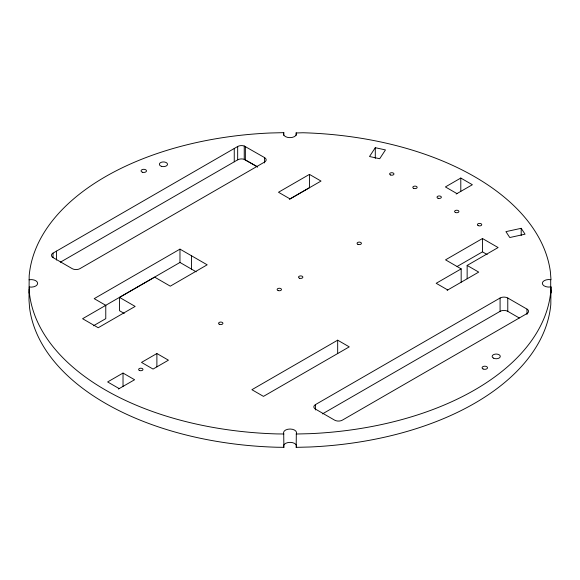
<?xml version="1.0" encoding="UTF-8"?>
<svg xmlns="http://www.w3.org/2000/svg" width="580" height="580" viewBox="0 0 580 580"><rect width="100%" height="100%" fill="white"/><g stroke="black" fill="none" stroke-linecap="round" stroke-linejoin="round"><path stroke-width="0.87" d="M550.696 293.016L550.696 279.69A6.532 3.77 0 0 0 542.358 283.243A6.532 3.77 0 0 0 550.456 286.969L550.949 286.861L550.819 304.21A261.145 150.771 0 0 1 309.72 447.006L296.184 447.347L296.315 433.847A6.532 3.77 0 0 0 290.16 429.033A6.532 3.77 0 0 0 283.707 433.709L283.895 447.325L276.928 447.245A261.145 150.771 0 0 1 29.602 308.052L29 300.23L29.181 275.79A261.145 150.771 0 0 1 270.28 132.994L283.816 132.653L283.816 135.314M29.051 293.139L29.181 289.115M550.949 286.861L550.819 290.885A261.145 150.771 0 0 1 309.72 433.68L296.184 434.021M375.296 147.697L369.518 156.513L379.69 158.731L385.468 149.923L375.296 147.697L375.296 158.362M283.816 132.653L283.685 132.827A6.532 3.77 0 0 0 289.84 137.641A6.532 3.77 0 0 0 296.293 132.965L303.072 132.755A261.145 150.771 0 0 1 550.398 271.947L551 279.77M296.184 447.347L296.315 447.173A6.532 3.77 0 0 0 290.16 442.359A6.532 3.77 0 0 0 283.707 447.035L283.895 447.325M264.582 157.608A5.438 3.139 0 0 1 264.582 162.045L79.917 268.656A5.438 3.139 0 0 1 72.225 268.656L53.012 257.563A5.438 3.139 0 0 1 53.012 253.126L237.669 146.515A5.438 3.139 0 0 1 244.238 146.015L264.582 157.608L264.582 162.936M60.342 262.218L237.669 159.841A5.438 3.139 0 0 1 244.238 159.34L257.665 166.938M124.214 313.425L119.524 310.72L119.524 297.395L154.679 277.146L170.288 286.165L207.176 264.813L179.974 249.132L94.199 298.649L105.77 305.334L105.77 318.659L93.409 325.8M309.445 174.384L278.494 192.256L290.065 198.933L321.015 181.061L309.445 174.384L309.445 187.71L289.326 199.324M105.118 305.674L179.974 262.457L196.2 271.824M105.77 305.334L82.592 318.717L98.216 327.736L135.147 306.414L119.524 297.395M118.407 389.049L134.596 379.74L123.025 373.063L107.633 381.945L119.204 388.622M456.177 194.039L472.366 184.73L460.796 178.046L445.404 186.934L456.975 193.611M156.89 353.524L141.506 362.406L153.047 369.068L168.432 360.187L156.89 353.524L156.89 366.85M467.147 278.755L467.147 265.43L498.111 247.551L482.473 238.525L445.541 259.847L461.173 268.873L461.173 282.206M457.084 266.51L482.473 251.85L487.164 254.562M337.676 340.177L251.901 389.702L263.472 396.379L349.247 346.862L337.676 340.177L337.676 353.503M461.173 268.873L436.189 283.301L447.76 289.978M447.122 290.319L478.717 272.107L467.147 265.43M315.418 409.959L315.418 404.623L500.083 298.011A5.438 3.139 0 0 1 507.775 298.011L526.988 309.104L526.988 314.44M322.465 413.888L500.083 311.344A5.438 3.139 0 0 1 507.775 311.344L519.303 318M29.051 279.814L29.544 279.705A6.532 3.77 0 0 1 37.642 283.431A6.532 3.77 0 0 1 29.305 286.984L29.602 294.72A261.145 150.771 0 0 0 276.928 433.92L283.895 433.992M521.195 228.31L505.927 231.645L509.784 237.524L525.045 234.189L521.195 228.31L521.195 235.422M257.535 166.917L244.238 159.34L244.238 146.015M550.732 289.623L551 293.096M507.775 298.011L507.775 311.344M500.083 298.011L500.083 311.344M482.473 238.525L482.473 251.85M460.796 178.046L460.796 191.378M296.105 132.675L296.105 135.343M245.362 146.515L245.362 159.841M237.669 146.515L237.669 159.841M234.255 148.487L234.255 161.813M191.545 255.809L191.545 269.135M179.974 249.132L179.974 262.457M123.025 373.063L123.025 386.389M56.427 251.155L56.427 260.036M53.012 253.126L53.012 257.563M315.418 404.623A5.438 3.139 0 0 0 315.418 409.067L334.638 420.159A5.438 3.139 0 0 0 342.33 420.159L526.988 313.548A5.438 3.139 0 0 0 526.988 309.104M142.404 172.231A2.719 1.573 0 0 0 146.493 170.875A2.719 1.573 0 0 0 142.419 169.512A2.719 1.573 0 0 0 142.404 172.231M161.399 166.322A4.082 2.356 0 0 0 167.518 164.278A4.082 2.356 0 0 0 161.399 162.24A4.082 2.356 0 0 0 161.399 166.322M493.326 358.07A4.082 2.356 0 0 0 500.156 357.012A4.082 2.356 0 0 0 495.161 354.126A4.082 2.356 0 0 0 493.326 358.07M483.104 368.989A2.719 1.573 0 0 0 487.483 367.995A2.719 1.573 0 0 0 483.792 366.299A2.719 1.573 0 0 0 483.104 368.989M478.188 225.627A2.175 1.254 0 0 0 481.719 224.859A2.175 1.254 0 0 0 478.797 223.481A2.175 1.254 0 0 0 478.188 225.627M455.373 212.454A2.175 1.254 0 0 0 458.896 211.686A2.175 1.254 0 0 0 455.982 210.308A2.175 1.254 0 0 0 455.373 212.454M390.405 174.935A2.175 1.254 0 0 0 393.936 174.167A2.175 1.254 0 0 0 391.014 172.789A2.175 1.254 0 0 0 390.405 174.935M413.605 188.34A2.175 1.254 0 0 0 417.129 187.572A2.175 1.254 0 0 0 414.207 186.194A2.175 1.254 0 0 0 413.605 188.34M139.272 370.359A2.175 1.254 0 0 0 142.912 369.793A2.175 1.254 0 0 0 140.244 368.256A2.175 1.254 0 0 0 139.272 370.359M278.219 290.602A2.175 1.254 0 0 0 281.481 289.514A2.175 1.254 0 0 0 278.219 288.427A2.175 1.254 0 0 0 278.219 290.602M438.103 198.287A2.175 1.254 0 0 0 441.365 197.2A2.175 1.254 0 0 0 438.103 196.112A2.175 1.254 0 0 0 438.103 198.287M299.606 278.248A2.175 1.254 0 0 0 302.869 277.16A2.175 1.254 0 0 0 299.606 276.073A2.175 1.254 0 0 0 299.606 278.248M357.947 244.361A2.175 1.254 0 0 0 361.405 243.506A2.175 1.254 0 0 0 358.389 242.201A2.175 1.254 0 0 0 357.947 244.361M219.211 324.205A2.175 1.254 0 0 0 222.858 323.64A2.175 1.254 0 0 0 220.19 322.103A2.175 1.254 0 0 0 219.211 324.205"/></g></svg>
